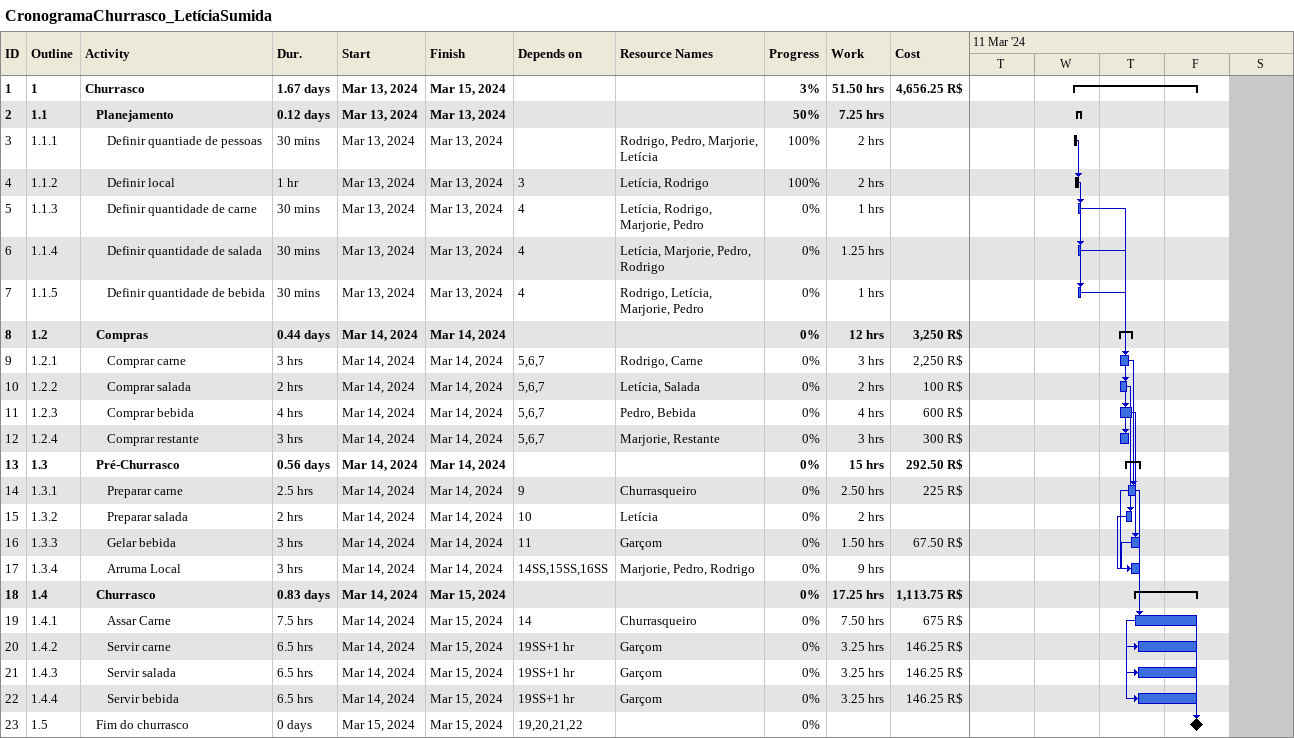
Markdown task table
CronogramaChurrasco_LetíciaSumida

| ID | WBS | Task | Duration | Start | Finish | Predecessors | Resources | % complete | Work (h) | Cost (R$) |
|---|---|---|---|---|---|---|---|---|---|---|
| 1 | 1 | **Churrasco** | 1.67d | 2024-03-13 | 2024-03-15 |  |  | 3 | 51.50 | 4656.25 |
| 2 | 1.1 | **Planejamento** | 0.12d | 2024-03-13 | 2024-03-13 |  |  | 50 | 7.25 |  |
| 3 | 1.1.1 | Definir quantiade de pessoas | 30min | 2024-03-13 | 2024-03-13 |  | Rodrigo, Pedro, Marjorie, Letícia | 100 | 2 |  |
| 4 | 1.1.2 | Definir local | 1h | 2024-03-13 | 2024-03-13 | 3 | Letícia, Rodrigo | 100 | 2 |  |
| 5 | 1.1.3 | Definir quantidade de carne | 30min | 2024-03-13 | 2024-03-13 | 4 | Letícia, Rodrigo, Marjorie, Pedro | 0 | 1 |  |
| 6 | 1.1.4 | Definir quantidade de salada | 30min | 2024-03-13 | 2024-03-13 | 4 | Letícia, Marjorie, Pedro, Rodrigo | 0 | 1.25 |  |
| 7 | 1.1.5 | Definir quantidade de bebida | 30min | 2024-03-13 | 2024-03-13 | 4 | Rodrigo, Letícia, Marjorie, Pedro | 0 | 1 |  |
| 8 | 1.2 | **Compras** | 0.44d | 2024-03-14 | 2024-03-14 |  |  | 0 | 12 | 3250 |
| 9 | 1.2.1 | Comprar carne | 3h | 2024-03-14 | 2024-03-14 | 5, 6, 7 | Rodrigo, Carne | 0 | 3 | 2250 |
| 10 | 1.2.2 | Comprar salada | 2h | 2024-03-14 | 2024-03-14 | 5, 6, 7 | Letícia, Salada | 0 | 2 | 100 |
| 11 | 1.2.3 | Comprar bebida | 4h | 2024-03-14 | 2024-03-14 | 5, 6, 7 | Pedro, Bebida | 0 | 4 | 600 |
| 12 | 1.2.4 | Comprar restante | 3h | 2024-03-14 | 2024-03-14 | 5, 6, 7 | Marjorie, Restante | 0 | 3 | 300 |
| 13 | 1.3 | **Pré-Churrasco** | 0.56d | 2024-03-14 | 2024-03-14 |  |  | 0 | 15 | 292.50 |
| 14 | 1.3.1 | Preparar carne | 2.5h | 2024-03-14 | 2024-03-14 | 9 | Churrasqueiro | 0 | 2.50 | 225 |
| 15 | 1.3.2 | Preparar salada | 2h | 2024-03-14 | 2024-03-14 | 10 | Letícia | 0 | 2 |  |
| 16 | 1.3.3 | Gelar bebida | 3h | 2024-03-14 | 2024-03-14 | 11 | Garçom | 0 | 1.50 | 67.50 |
| 17 | 1.3.4 | Arruma Local | 3h | 2024-03-14 | 2024-03-14 | 14SS, 15SS, 16SS | Marjorie, Pedro, Rodrigo | 0 | 9 |  |
| 18 | 1.4 | **Churrasco** | 0.83d | 2024-03-14 | 2024-03-15 |  |  | 0 | 17.25 | 1113.75 |
| 19 | 1.4.1 | Assar Carne | 7.5h | 2024-03-14 | 2024-03-15 | 14 | Churrasqueiro | 0 | 7.50 | 675 |
| 20 | 1.4.2 | Servir carne | 6.5h | 2024-03-14 | 2024-03-15 | 19SS+1h | Garçom | 0 | 3.25 | 146.25 |
| 21 | 1.4.3 | Servir salada | 6.5h | 2024-03-14 | 2024-03-15 | 19SS+1h | Garçom | 0 | 3.25 | 146.25 |
| 22 | 1.4.4 | Servir bebida | 6.5h | 2024-03-14 | 2024-03-15 | 19SS+1h | Garçom | 0 | 3.25 | 146.25 |
| 23 | 1.5 | Fim do churrasco | 0d | 2024-03-15 | 2024-03-15 | 19, 20, 21, 22 |  | 0 |  |  |
